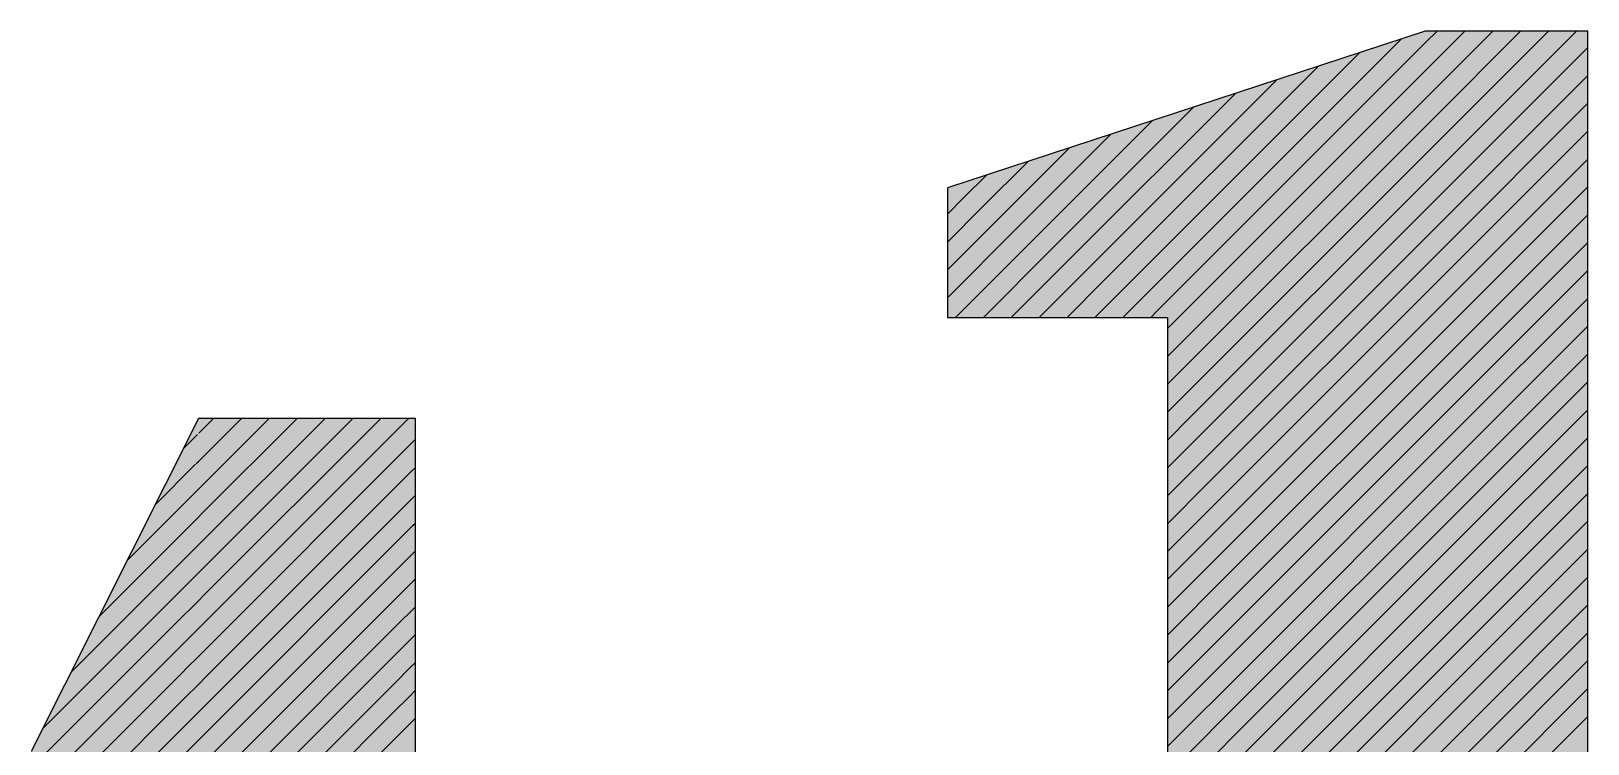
# Model space of a CAD drawing. Extents: x 0 to 7795, y 0 to 4205.
# Drawn here: x 7341.2 to 7360.95, y 718.93 to 727.97 of the extents above; entities that cross this region are included whole.
import ezdxf

# ---------------------------------------------------------------- set-up
doc = ezdxf.new("R2010")
doc.units = 0
doc.header["$MEASUREMENT"] = 0
doc.layers.add('MTH-CARIMBO-TXT1', color=1, linetype='CONTINUOUS')

msp = doc.modelspace()

# ---------------------------------------------------------------- linework, layer by layer
at = {"layer": 'MTH-CARIMBO-TXT1', "linetype": 'Continuous'}
for p, q in [((7355.260668, 724.546029), (7358.584108, 727.869469)), ((7358.896304, 727.828111), (7359.036496, 727.968304)), ((7358.921896, 727.50015), (7359.39005, 727.968304)), ((7358.947488, 727.172189), (7359.743603, 727.968304)), ((7358.973081, 726.844228), (7360.097157, 727.968304)), ((7358.998673, 726.516267), (7360.45071, 727.968304)), ((7359.024265, 726.188306), (7360.804263, 727.968304)), ((7355.038174, 724.677088), (7358.057928, 727.696842)), ((7357.525171, 726.456978), (7358.896304, 727.828111)), ((7359.049858, 725.860345), (7360.949836, 727.760323)), ((7354.815679, 724.808146), (7357.531748, 727.524215)), ((7355.643416, 724.22167), (7358.921896, 727.50015)), ((7354.593184, 724.939205), (7357.005567, 727.351588)), ((7359.07545, 725.532384), (7360.949836, 727.40677)), ((7354.370689, 725.070263), (7356.479387, 727.178961)), ((7355.710382, 723.935082), (7358.947488, 727.172189)), ((7354.148194, 725.201322), (7355.953206, 727.006334)), ((7359.101042, 725.204422), (7360.949836, 727.053216)), ((7353.9257, 725.332381), (7355.427026, 726.833707)), ((7355.777348, 723.648495), (7358.973081, 726.844228)), ((7359.126635, 724.876461), (7360.949836, 726.699663)), ((7353.48071, 725.594498), (7354.374665, 726.488453)), ((7353.703205, 725.463439), (7354.900846, 726.66108)), ((7355.844315, 723.361908), (7358.998673, 726.516267)), ((7353.258215, 725.725556), (7353.848485, 726.315826)), ((7355.483163, 724.41497), (7357.525171, 726.456978)), ((7359.152227, 724.5485), (7360.949836, 726.346109)), ((7353.03572, 725.856615), (7353.322304, 726.143199)), ((7355.911281, 723.075321), (7359.024265, 726.188306)), ((7359.177819, 724.220539), (7360.949836, 725.992556)), ((7352.825755, 725.64665), (7353.03572, 725.856615)), ((7352.825755, 725.293096), (7353.258215, 725.725556)), ((7355.978247, 722.788734), (7359.049858, 725.860345)), ((7352.825755, 724.939543), (7353.48071, 725.594498)), ((7356.045214, 722.502147), (7359.07545, 725.532384)), ((7359.203412, 723.892578), (7360.949836, 725.639003)), ((7352.825755, 724.585989), (7353.703205, 725.463439)), ((7352.92968, 724.336361), (7353.9257, 725.332381)), ((7359.229004, 723.564617), (7360.949836, 725.285449)), ((7353.283234, 724.336361), (7354.148194, 725.201322)), ((7356.11218, 722.21556), (7359.101042, 725.204422)), ((7353.636787, 724.336361), (7354.370689, 725.070263)), ((7353.990341, 724.336361), (7354.593184, 724.939205)), ((7359.254596, 723.236656), (7360.949836, 724.931896)), ((7354.343894, 724.336361), (7354.815679, 724.808146)), ((7356.179146, 721.928973), (7359.126635, 724.876461)), ((7354.697447, 724.336361), (7355.038174, 724.677088)), ((7355.051001, 724.336361), (7355.260668, 724.546029)), ((7356.246113, 721.642386), (7359.152227, 724.5485)), ((7359.280189, 722.908695), (7360.949836, 724.578343)), ((7355.404554, 724.336361), (7355.483163, 724.41497)), ((7355.616616, 724.19487), (7355.643416, 724.22167)), ((7356.313079, 721.355799), (7359.177819, 724.220539)), ((7359.305781, 722.580734), (7360.949836, 724.224789)), ((7355.616616, 723.841316), (7355.710382, 723.935082)), ((7356.380045, 721.069212), (7359.203412, 723.892578)), ((7359.331373, 722.252773), (7360.949836, 723.871236)), ((7355.616616, 723.487763), (7355.777348, 723.648495)), ((7356.447012, 720.782625), (7359.229004, 723.564617)), ((7359.356966, 721.924812), (7360.949836, 723.517682)), ((7355.616616, 723.134209), (7355.844315, 723.361908)), ((7356.513978, 720.496038), (7359.254596, 723.236656)), ((7359.382558, 721.596851), (7360.949836, 723.164129)), ((7343.331506, 722.869915), (7343.517215, 723.055624)), ((7343.342835, 722.52769), (7343.870768, 723.055624)), ((7343.354163, 722.185465), (7344.224322, 723.055624)), ((7343.365492, 721.843241), (7344.577875, 723.055624)), ((7343.37682, 721.501016), (7344.931429, 723.055624)), ((7343.388149, 721.158791), (7345.284982, 723.055624)), ((7343.399477, 720.816566), (7345.638535, 723.055624)), ((7343.410806, 720.474341), (7345.992089, 723.055624)), ((7355.616616, 722.780656), (7355.911281, 723.075321)), ((7343.131759, 722.670168), (7343.312503, 722.850912)), ((7343.422134, 720.132116), (7346.055424, 722.765406)), ((7346.055424, 722.765406), (7346.07233, 722.782312)), ((7355.616616, 722.427103), (7355.978247, 722.788734)), ((7356.580944, 720.209451), (7359.280189, 722.908695)), ((7359.40815, 721.26889), (7360.949836, 722.810576)), ((7343.325359, 722.510215), (7343.342835, 722.52769)), ((7356.647911, 719.922864), (7359.305781, 722.580734)), ((7342.774991, 721.959847), (7343.288811, 722.473666)), ((7343.297541, 722.482397), (7343.325359, 722.510215)), ((7343.433463, 719.789891), (7346.025617, 722.382045)), ((7346.025617, 722.382045), (7346.064854, 722.421283)), ((7346.064854, 722.421283), (7346.077989, 722.434417)), ((7355.616616, 722.073549), (7356.045214, 722.502147)), ((7359.433743, 720.940929), (7360.949836, 722.457022)), ((7343.279509, 722.110811), (7343.325359, 722.156661)), ((7343.325359, 722.156661), (7343.354163, 722.185465)), ((7355.616616, 721.719996), (7356.11218, 722.21556)), ((7356.714877, 719.636276), (7359.331373, 722.252773)), ((7342.418224, 721.249526), (7343.265119, 722.096421)), ((7343.265119, 722.096421), (7343.279509, 722.110811)), ((7343.444791, 719.447666), (7345.99581, 721.998685)), ((7345.99581, 721.998685), (7346.057379, 722.060254)), ((7346.057379, 722.060254), (7346.077989, 722.080864)), ((7355.616616, 721.366443), (7356.179146, 721.928973)), ((7356.781843, 719.349689), (7359.356966, 721.924812)), ((7359.459335, 720.612968), (7360.949836, 722.103469)), ((7343.241427, 721.719176), (7343.261476, 721.739225)), ((7343.261476, 721.739225), (7343.325359, 721.803108)), ((7343.325359, 721.803108), (7343.365492, 721.843241)), ((7346.049904, 721.699226), (7346.077989, 721.72731)), ((7359.484927, 720.285007), (7360.949836, 721.749915)), ((7342.061456, 720.539205), (7343.241427, 721.719176)), ((7343.456119, 719.105441), (7345.966002, 721.615324)), ((7345.966002, 721.615324), (7346.049904, 721.699226)), ((7355.616616, 721.012889), (7356.246113, 721.642386)), ((7356.84881, 719.063102), (7359.382558, 721.596851)), ((7341.704689, 719.828884), (7343.217736, 721.341931)), ((7343.217736, 721.341931), (7343.243444, 721.367639)), ((7343.243444, 721.367639), (7343.325359, 721.449554)), ((7343.325359, 721.449554), (7343.37682, 721.501016)), ((7345.936195, 721.231964), (7346.042429, 721.338197)), ((7346.042429, 721.338197), (7346.077989, 721.373757)), ((7355.616616, 720.659336), (7356.313079, 721.355799)), ((7359.51052, 719.957046), (7360.949836, 721.396362)), ((7343.325359, 721.096001), (7343.388149, 721.158791)), ((7343.467448, 718.763216), (7345.936195, 721.231964)), ((7356.915776, 718.776515), (7359.40815, 721.26889)), ((7341.347921, 719.118563), (7343.194044, 720.964686)), ((7343.194044, 720.964686), (7343.225412, 720.996054)), ((7343.225412, 720.996054), (7343.325359, 721.096001)), ((7345.906388, 720.848603), (7346.034953, 720.977168)), ((7346.034953, 720.977168), (7346.077989, 721.020204)), ((7355.616616, 720.305782), (7356.380045, 721.069212)), ((7356.982742, 718.489928), (7359.433743, 720.940929)), ((7359.536112, 719.629085), (7360.949836, 721.042809)), ((7343.207379, 720.624468), (7343.325359, 720.742448)), ((7343.325359, 720.742448), (7343.399477, 720.816566)), ((7343.478776, 718.420991), (7345.906388, 720.848603)), ((7355.616616, 719.952229), (7356.447012, 720.782625)), ((7341.21013, 718.627218), (7343.170352, 720.587441)), ((7343.170352, 720.587441), (7343.207379, 720.624468)), ((7345.876581, 720.465243), (7346.027478, 720.616139)), ((7346.027478, 720.616139), (7346.077989, 720.66665)), ((7357.049709, 718.203341), (7359.459335, 720.612968)), ((7359.561704, 719.301123), (7360.949836, 720.689255)), ((7343.189347, 720.252882), (7343.325359, 720.388894)), ((7343.325359, 720.388894), (7343.410806, 720.474341)), ((7343.490105, 718.078766), (7345.876581, 720.465243)), ((7355.616616, 719.598676), (7356.513978, 720.496038)), ((7341.221199, 718.284735), (7343.146661, 720.210196)), ((7343.146661, 720.210196), (7343.189347, 720.252882)), ((7345.846774, 720.081882), (7346.020003, 720.255111)), ((7346.020003, 720.255111), (7346.077989, 720.313097)), ((7355.616616, 719.245122), (7356.580944, 720.209451)), ((7357.116675, 717.916754), (7359.484927, 720.285007)), ((7359.587297, 718.973162), (7360.949836, 720.335702)), ((7343.171314, 719.881296), (7343.325359, 720.035341)), ((7343.325359, 720.035341), (7343.422134, 720.132116)), ((7343.501433, 717.736541), (7345.846774, 720.081882)), ((7346.012527, 719.894082), (7346.077989, 719.959544)), ((7357.183641, 717.630167), (7359.51052, 719.957046)), ((7359.612889, 718.645201), (7360.949836, 719.982148)), ((7341.232269, 717.942251), (7343.122969, 719.832951)), ((7343.122969, 719.832951), (7343.171314, 719.881296)), ((7343.325359, 719.681787), (7343.433463, 719.789891)), ((7345.816967, 719.698522), (7346.012527, 719.894082)), ((7355.616616, 718.891569), (7356.647911, 719.922864)), ((7343.153282, 719.50971), (7343.325359, 719.681787)), ((7343.512762, 717.394316), (7345.816967, 719.698522)), ((7346.005052, 719.533053), (7346.077989, 719.60599)), ((7355.616616, 718.538015), (7356.714877, 719.636276)), ((7357.250607, 717.34358), (7359.536112, 719.629085)), ((7359.638481, 718.31724), (7360.949836, 719.628595)), ((7341.243338, 717.599767), (7343.099277, 719.455706)), ((7343.099277, 719.455706), (7343.153282, 719.50971)), ((7343.325359, 719.328234), (7343.444791, 719.447666)), ((7345.78716, 719.315161), (7346.005052, 719.533053)), ((7343.13525, 719.138125), (7343.325359, 719.328234)), ((7343.52409, 717.052092), (7345.78716, 719.315161)), ((7345.757353, 718.931801), (7345.997577, 719.172025)), ((7345.997577, 719.172025), (7346.077989, 719.252437)), ((7355.616616, 718.184462), (7356.781843, 719.349689)), ((7357.317574, 717.056993), (7359.561704, 719.301123)), ((7359.664074, 717.989279), (7360.949836, 719.275042)), ((7341.254408, 717.257283), (7343.075585, 719.07846)), ((7343.075585, 719.07846), (7343.13525, 719.138125)), ((7343.117217, 718.766539), (7343.325359, 718.974681)), ((7343.325359, 718.974681), (7343.456119, 719.105441)), ((7355.616616, 717.830909), (7356.84881, 719.063102)), ((7357.38454, 716.770406), (7359.587297, 718.973162)), ((7343.535419, 716.709867), (7345.757353, 718.931801))]:
    msp.add_line(p, q, dxfattribs=at)
for points in [[(7360.949836, 727.968304), (7358.885364, 727.968304), (7352.825755, 725.980293), (7352.825755, 724.336361), (7355.616616, 724.336361), (7355.616616, 701.512472)], [(7360.949836, 715.982894), (7360.949836, 727.968304)], [(7346.077989, 717.951789), (7346.077989, 723.055624), (7343.325359, 723.055624), (7341.20354, 718.831102)]]:
    msp.add_lwpolyline(points, dxfattribs=at)
for points in [[(7358.885364, 727.968304), (7352.825755, 725.980293), (7355.616616, 724.336361)], [(7360.949836, 701.512472), (7358.885364, 727.968304), (7355.616616, 724.336361)], [(7360.949836, 727.968304), (7358.885364, 727.968304), (7360.949836, 701.512472)], [(7360.949836, 715.982894), (7360.949836, 727.968304), (7360.949836, 714.281616)], [(7360.949836, 714.281616), (7360.949836, 727.968304), (7360.949836, 701.512472)], [(7355.616616, 724.336361), (7352.825755, 725.980293), (7352.825755, 724.336361)], [(7355.616616, 701.512472), (7360.949836, 701.512472), (7355.616616, 724.336361)], [(7343.325359, 723.055624), (7341.20354, 718.831102), (7341.834351, 699.314192)], [(7343.325359, 723.055624), (7341.834351, 699.314192), (7342.159314, 699.027459)], [(7343.325359, 723.055624), (7342.159314, 699.027459), (7343.325359, 698.415764)], [(7346.077989, 723.055624), (7343.325359, 723.055624), (7344.147325, 698.224609)], [(7343.325359, 723.055624), (7343.325359, 698.415764), (7344.147325, 698.224609)], [(7346.077989, 723.055624), (7344.147325, 698.224609), (7345.561871, 698.129031)], [(7346.077989, 723.055624), (7345.561871, 698.129031), (7346.077989, 704.628296)], [(7346.077989, 723.055624), (7346.077989, 704.628296), (7346.077989, 715.40943)], [(7346.077989, 723.055624), (7346.077989, 715.40943), (7346.077989, 717.951789)]]:
    msp.add_solid(points, dxfattribs=at)

doc.saveas('drawing.dxf')
